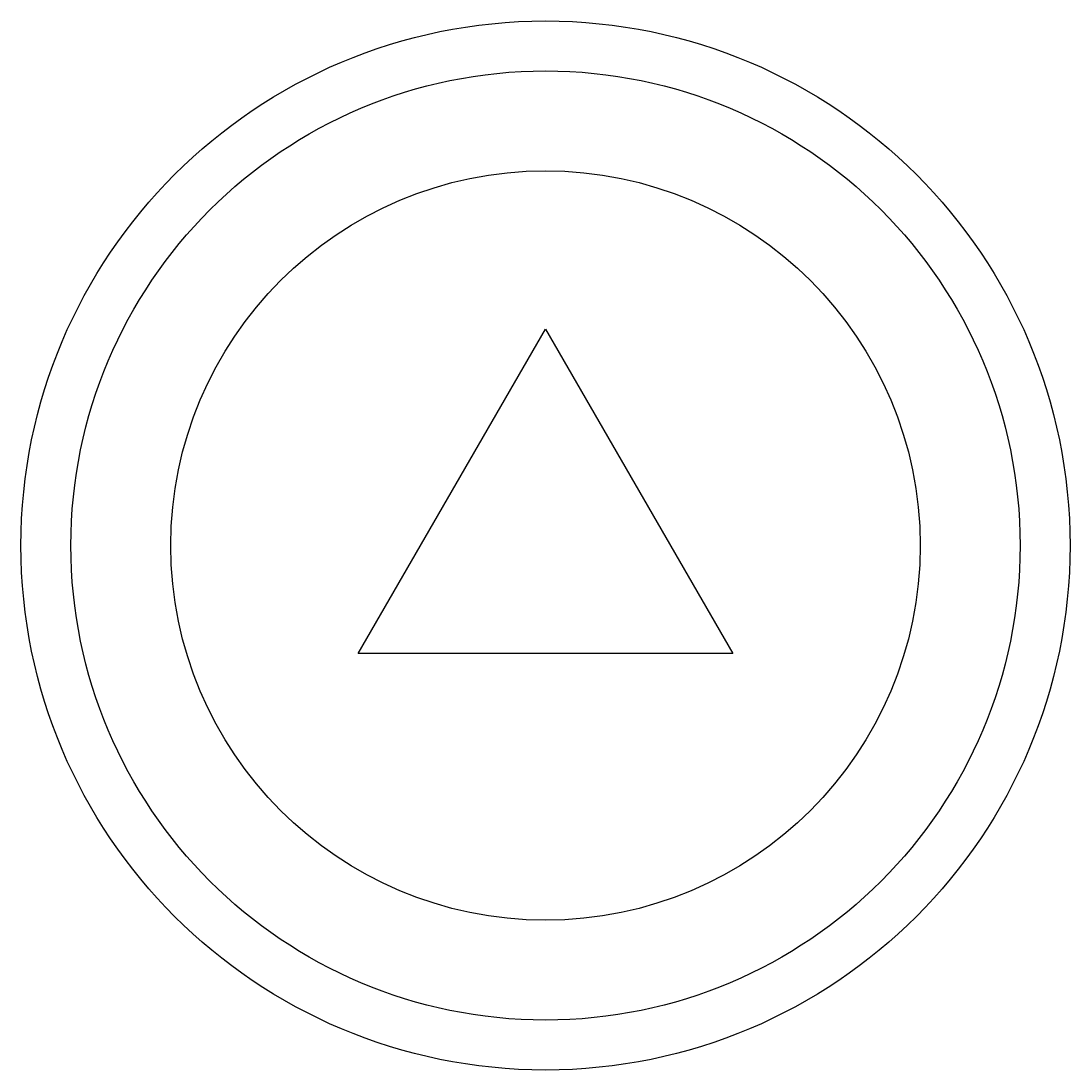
# Model space of a CAD drawing. Header units: millimetres. Extents: x 0 to 33.6, y 0 to 33.6.
import ezdxf

# ---------------------------------------------------------------- set-up
doc = ezdxf.new("R2010")
doc.units = ezdxf.units.MM
doc.linetypes.add('PHANTOM', pattern=[2.5, 1.25, -0.25, 0.25, -0.25, 0.25, -0.25])
doc.layers.add('BORDER', color=7, linetype='PHANTOM')

# ---------------------------------------------------------------- blocks, each defined once
blk = doc.blocks.new('KTG')
at = {"layer": 'BORDER', "color": 1, "linetype": 'Continuous'}
blk.add_lwpolyline([(6, -3.464), (-6, -3.464), (0, 6.928)], close=True, dxfattribs=at)
for radius in [16.8, 15.2, 12]:
    blk.add_circle((0, 0), radius, dxfattribs=at)

msp = doc.modelspace()

# ---------------------------------------------------------------- block references
msp.add_blockref('KTG', (16.8, 16.8))

doc.saveas('drawing.dxf')
